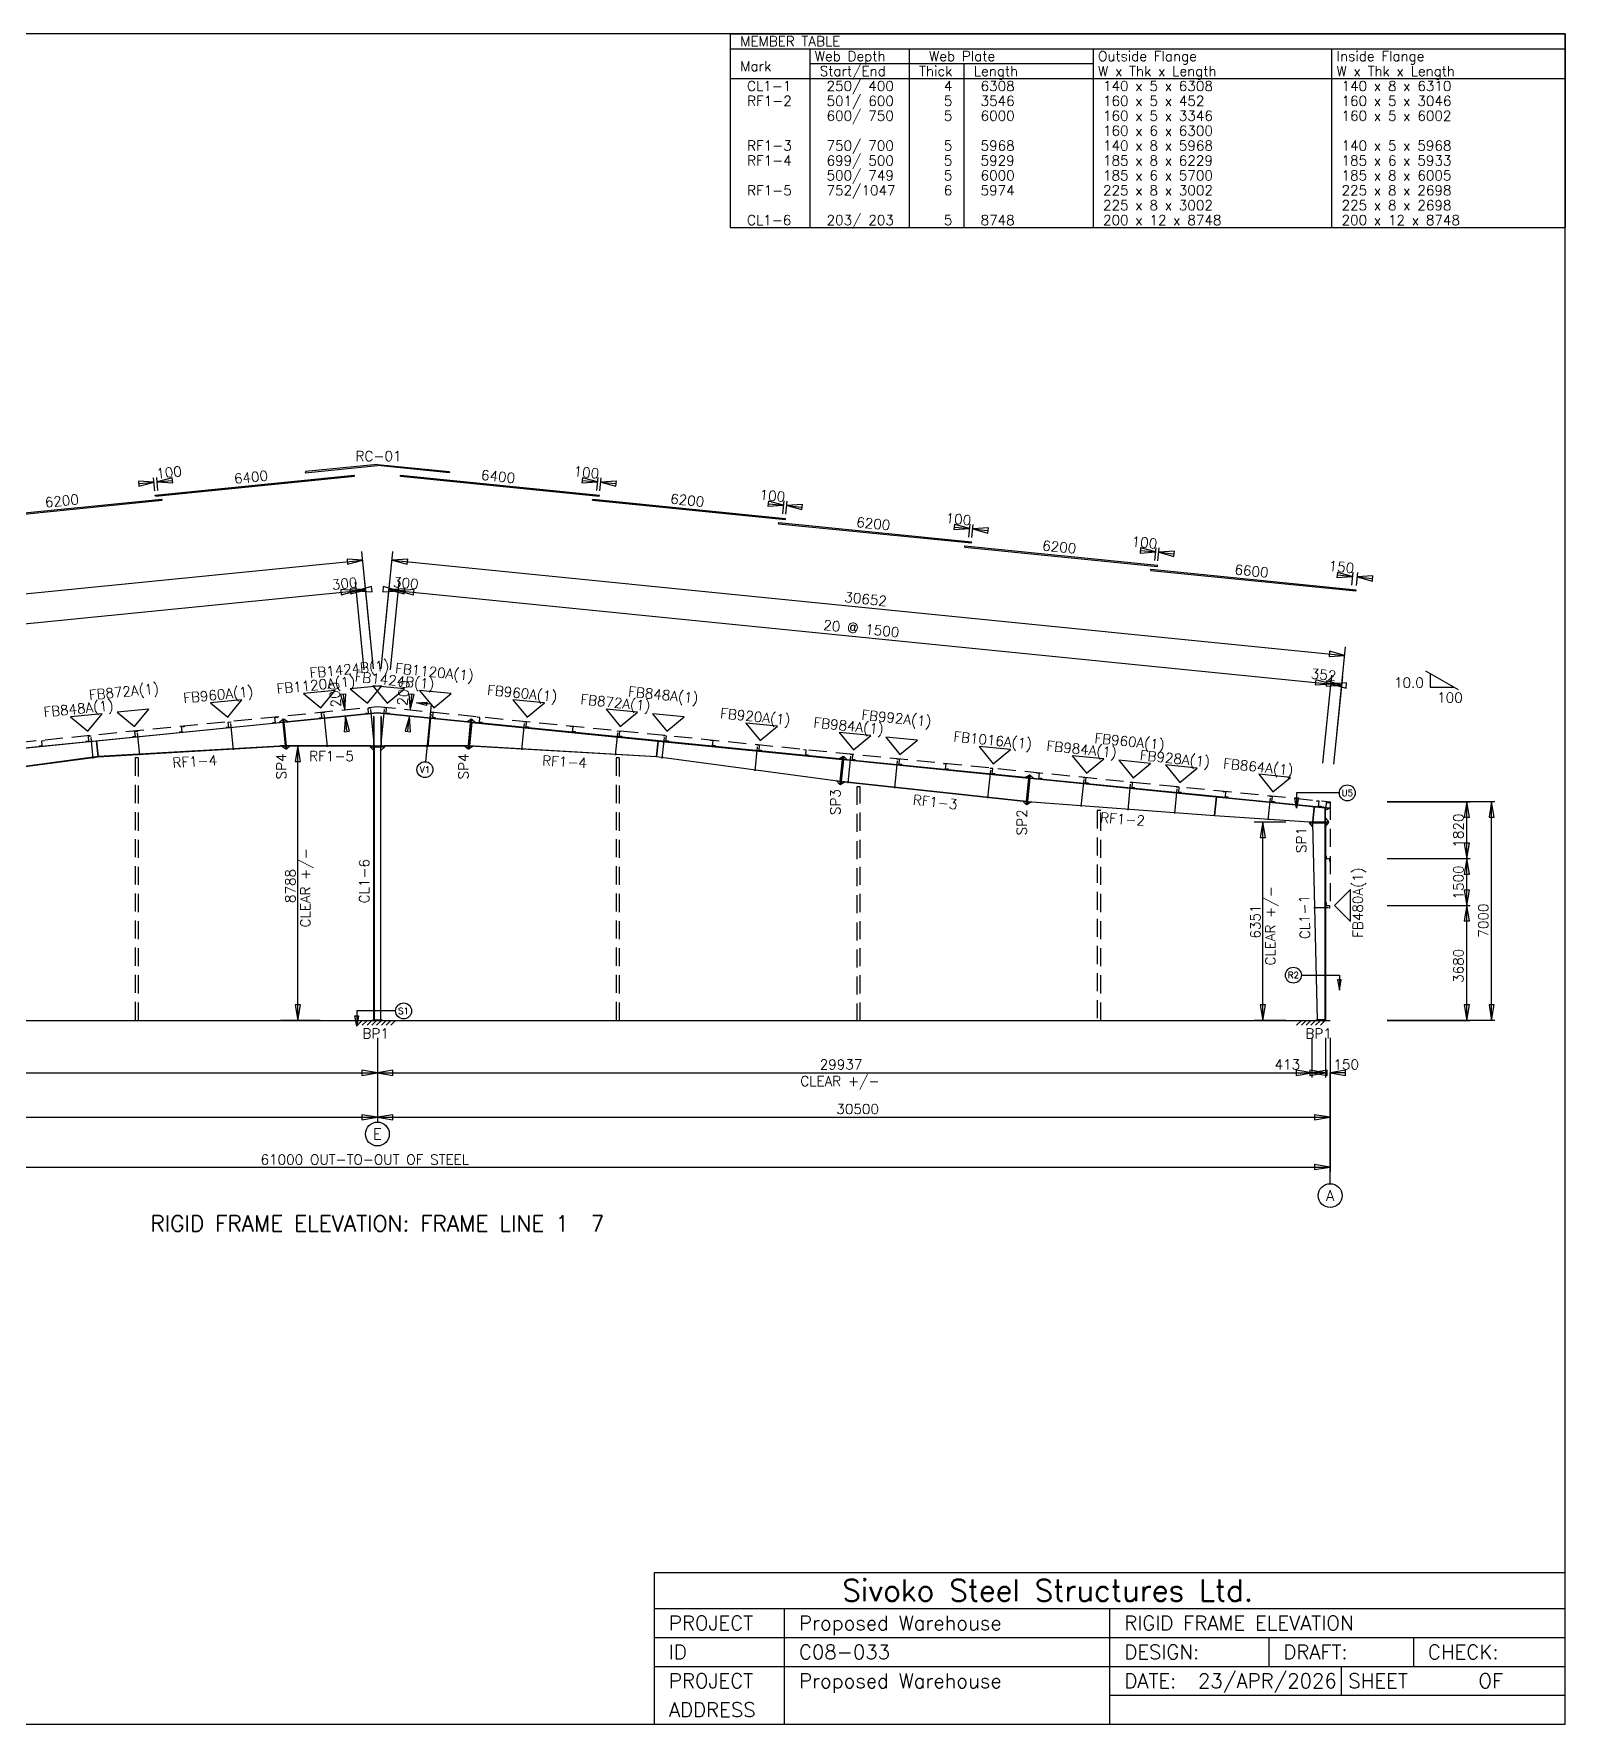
# Model space of a CAD drawing. Extents: x 0 to 76527, y 0 to 54116.
# Drawn here: x 27504 to 76527, y 0 to 54116 of the extents above; entities that cross this region are included whole.
import ezdxf
from ezdxf.enums import TextEntityAlignment as Align

# ---------------------------------------------------------------- set-up
doc = ezdxf.new("R2010")
doc.units = 0
doc.linetypes.add('CONTIN', pattern=[0])
doc.linetypes.add('DASHED', pattern=[867.81, 578.51, -289.3])
doc.layers.get('0').update_dxf_attribs({"linetype": 'CONTIN'})
for name, color, linetype in [('1', 7, 'CONTIN'), ('10', 10, 'CONTIN'), ('11', 7, 'CONTIN'), ('12', 6, 'CONTIN'), ('13', 1, 'CONTIN'), ('14', 7, 'CONTIN'), ('15', 7, 'CONTIN'), ('2', 6, 'CONTIN'), ('22', 7, 'CONTIN'), ('26', 7, 'CONTIN'), ('3', 7, 'CONTIN'), ('5', 5, 'DASHED'), ('7', 7, 'CONTIN')]:
    doc.layers.add(name, color=color, linetype=linetype)
doc.styles.add('SIMPLEX', font='SIMPLEX')

# ---------------------------------------------------------------- blocks, each defined once
blk = doc.blocks.new('ZCOL')
for p, q in [((10.2, 0), (0, 0)), ((0, 0), (0, -25.4)), ((10.2, -2.5), (10.2, 0)), ((-10.2, -25.4), (-10.2, -22.9)), ((0, -25.4), (-10.2, -25.4))]:
    blk.add_line(p, q)
blk = doc.blocks.new('MARKER')
for p, q in [((509.087189, 509.087189), (-509.08719, 509.087189)), ((-509.08719, 509.087189), (0, 0)), ((0, 0), (509.087189, 509.087189))]:
    blk.add_line(p, q)
blk = doc.blocks.new('ARROWF')
for p, q in [((0, 0), (-496, 83)), ((-496, 83), (-496, -83)), ((-496, -83), (0, 0))]:
    blk.add_line(p, q)
blk = doc.blocks.new('CUTFRM')
for p, q in [((0, 0), (0, -25.4)), ((0, -25.4), (-483.63281, -25.4))]:
    blk.add_line(p, q)
blk = doc.blocks.new('ARROWPF')
for p, q in [((0, 0), (-331, 55)), ((-331, 55), (-331, -55)), ((-331, -55), (0, 0))]:
    blk.add_line(p, q)
blk = doc.blocks.new('FRAME1')
at = {"layer": '1'}
for p, q in [((23390.9199, 16821.3848), (29759.1621, 17458.209)), ((23394.7109, 16783.4746), (29762.9512, 17420.2969)), ((28193.6641, 17532.1582), (30500.0039, 17762.793)), ((28197.4551, 17570.0703), (28193.6641, 17532.1582)), ((30500.0039, 17800.3242), (28197.4551, 17570.0703)), ((29762.9512, 17420.2969), (29759.1621, 17458.209)), ((30500.0039, 17800.3242), (32802.5508, 17570.0703)), ((32806.3438, 17532.1582), (30500.0039, 17762.793)), ((31237.0332, 17420.3008), (31240.8223, 17458.2109)), ((31237.0332, 17420.3008), (37605.2695, 16783.4766)), ((31240.8223, 17458.2109), (37609.0586, 16821.3867)), ((32802.5508, 17570.0703), (32806.3438, 17532.1582)), ((23394.7109, 16783.4746), (23390.9199, 16821.3848)), ((37605.2695, 16783.4766), (37609.0586, 16821.3867)), ((17435.8594, 16072.7188), (23605.0898, 16689.6406)), ((17439.6523, 16034.8066), (23608.8828, 16651.7305)), ((23608.8828, 16651.7305), (23605.0898, 16689.6406)), ((37391.0977, 16651.7344), (37394.8867, 16689.6445)), ((37391.0977, 16651.7344), (43560.3281, 16034.8115)), ((37394.8867, 16689.6445), (43564.1172, 16072.7197)), ((43346.1602, 15903.0674), (43349.9492, 15940.9795)), ((43346.1602, 15903.0674), (49515.3906, 15286.1436)), ((43349.9492, 15940.9795), (49519.1797, 15324.0547)), ((43560.3281, 16034.8115), (43564.1172, 16072.7197)), ((49301.2148, 15154.4014), (49305.0039, 15192.3115)), ((49301.2148, 15154.4014), (55470.4375, 14537.4785)), ((49305.0039, 15192.3115), (55474.2383, 14575.3906)), ((49515.3906, 15286.1436), (49519.1797, 15324.0547)), ((55256.2695, 14405.7344), (55260.0625, 14443.6445)), ((55256.2695, 14405.7344), (61825.625, 13748.7998)), ((55260.0625, 14443.6445), (61829.4219, 13786.71)), ((55470.4375, 14537.4785), (55474.2383, 14575.3906)), ((61825.625, 13748.7998), (61829.4219, 13786.71)), ((30499.207, 9850.93262), (27512.084, 9552.2207)), ((27512.8809, 9544.26074), (30500.0039, 9842.97266)), ((27512.8809, 9544.26074), (30500.0039, 9842.97266)), ((28785.0977, 9806.72363), (28889.3242, 8764.4502)), ((30277.6582, 9955.97949), (30396.8105, 8764.4502)), ((30500.0039, 9842.97266), (30499.207, 9850.93262)), ((30500.0039, 9842.97266), (30500.8008, 9850.93262)), ((30500.0039, 9842.97266), (33487.1016, 9544.2627)), ((30500.0039, 9842.97266), (33487.1016, 9544.2627)), ((33487.8984, 9552.22266), (30500.8008, 9850.93262)), ((30722.3301, 9955.98145), (30603.1738, 8764.4502)), ((32214.8867, 9806.72559), (32110.6563, 8764.45215)), ((27481.0332, 9541.0752), (21510.8145, 8944.05469)), ((21808.7266, 8979.87598), (27480.4375, 9547.04688)), ((27481.0332, 9541.0752), (21809.3242, 8973.90527)), ((22814.8711, 9209.70117), (22886.6816, 8491.59277)), ((25799.9824, 9508.21191), (25884.1992, 8666.05469)), ((27361.0371, 9535.10645), (27471.084, 9640.58008)), ((27480.4375, 9547.04688), (27361.0371, 9535.10645)), ((27463.4277, 9589.56445), (27520.5371, 9595.27637)), ((27463.4277, 9589.56445), (27520.5371, 9595.27637)), ((27487.0078, 9642.17285), (27471.084, 9640.58008)), ((27565.6133, 8695.29492), (27471.084, 9640.58008)), ((27471.084, 9640.58008), (27471.084, 9640.58008)), ((27480.4375, 9547.04688), (27471.084, 9640.58008)), ((27473.377, 9490.06152), (27530.4902, 9495.77344)), ((27473.377, 9490.06152), (27530.4902, 9495.77344)), ((27481.0332, 9541.0752), (27480.4375, 9547.04688)), ((27481.0332, 9541.0752), (27555.5977, 8795.46094)), ((27487.0078, 9642.17285), (27502.9277, 9643.76465)), ((27487.0078, 9642.17285), (27581.5352, 8696.88672)), ((27487.0078, 9642.17285), (27581.5352, 8696.88672)), ((27597.4551, 8698.47852), (27502.9277, 9643.76465)), ((27631.4844, 9564.16113), (27502.9277, 9643.76465)), ((27502.9277, 9643.76465), (27502.9277, 9643.76465)), ((27512.084, 9552.2207), (27502.9277, 9643.76465)), ((27512.084, 9552.2207), (27631.4844, 9564.16113)), ((27512.8809, 9544.26074), (27512.084, 9552.2207)), ((27587.6641, 8796.38965), (27512.8809, 9544.26074)), ((30381.4023, 9726.39063), (30381.4023, 8796.38965)), ((30391.4043, 9726.39063), (30381.4023, 9726.39063)), ((30381.4023, 9726.39063), (30381.4023, 8796.38965)), ((30391.4043, 9726.39063), (30381.4023, 9726.39063)), ((30391.4043, 9726.39063), (30391.4043, 8796.38965)), ((30391.4043, 9726.39063), (30391.4043, 8796.38965)), ((30608.5977, 9726.39063), (30608.5977, 8796.38965)), ((30618.6016, 9726.39063), (30608.5977, 9726.39063)), ((30608.5977, 9726.39063), (30608.5977, 8796.38965)), ((30618.6016, 9726.39063), (30608.5977, 9726.39063)), ((30618.6016, 9726.39063), (30618.6016, 8796.38965)), ((30618.6016, 9726.39063), (30618.6016, 8796.38965)), ((33368.4961, 9564.16211), (33497.0508, 9643.7666)), ((33487.8984, 9552.22266), (33368.4961, 9564.16211)), ((33402.5234, 8698.47852), (33497.0508, 9643.7666)), ((33487.1016, 9544.2627), (33412.3164, 8796.38965)), ((33512.9727, 9642.1748), (33418.4453, 8696.8877)), ((33512.9727, 9642.1748), (33418.4453, 8696.8877)), ((33434.3672, 8695.2959), (33528.8906, 9640.58301)), ((33518.9453, 9541.0791), (33444.3828, 8795.46289)), ((33469.4922, 9495.77539), (33526.6055, 9490.06445)), ((33469.4922, 9495.77539), (33526.6055, 9490.06445)), ((33479.4414, 9595.27832), (33536.5547, 9589.56738)), ((33479.4414, 9595.27832), (33536.5547, 9589.56738)), ((33487.1016, 9544.2627), (33487.8984, 9552.22266)), ((33487.8984, 9552.22266), (33497.0508, 9643.7666)), ((33512.9727, 9642.1748), (33497.0508, 9643.7666)), ((33497.0508, 9643.7666), (33497.0508, 9643.7666)), ((33512.9727, 9642.1748), (33528.8906, 9640.58301)), ((33518.9453, 9541.0791), (33519.543, 9547.04883)), ((33518.9453, 9541.0791), (39489.168, 8944.05664)), ((33518.9453, 9541.0791), (39190.6563, 8973.9082)), ((33519.543, 9547.04883), (33528.8906, 9640.58301)), ((39191.2539, 8979.87793), (33519.543, 9547.04883)), ((33519.543, 9547.04883), (33638.9453, 9535.1084)), ((33638.9453, 9535.1084), (33528.8906, 9640.58301)), ((33528.8906, 9640.58301), (33528.8906, 9640.58301)), ((35199.9961, 9508.21387), (35115.7773, 8666.05664)), ((38185.1055, 9209.70313), (38113.293, 8491.59473)), ((15610.043, 8362.0166), (21808.5293, 8981.86523)), ((21809.3242, 8973.90527), (15610.8389, 8354.05664)), ((21510.8145, 8944.05469), (15610.8389, 8354.05664)), ((21322.3145, 9060.44531), (21389.2422, 8391.19434)), ((21560.5664, 8446.53613), (21510.8145, 8944.05469)), ((21510.8145, 8944.05469), (21560.5664, 8446.53613)), ((27555.5977, 8795.46094), (21560.5664, 8446.53613)), ((27555.5977, 8795.46094), (21560.8672, 8446.55371)), ((21561.332, 8438.56738), (27556.0645, 8787.47461)), ((21809.3242, 8973.90527), (21808.5293, 8981.86523)), ((21809.3242, 8973.90527), (21808.7266, 8979.87598)), ((27556.3945, 8787.49414), (27436.4922, 8780.51465)), ((27436.4922, 8780.51465), (27565.6133, 8695.28027)), ((27505.7148, 9166.6748), (27562.8281, 9172.38574)), ((27505.7148, 9166.6748), (27562.8281, 9172.38574)), ((27538.0508, 8843.28711), (27595.1641, 8848.99805)), ((27538.0508, 8843.28711), (27595.1641, 8848.99805)), ((27548.0039, 8743.7832), (27605.1172, 8749.49414)), ((27548.0039, 8743.7832), (27605.1172, 8749.49414)), ((27555.5977, 8795.46094), (27556.0645, 8787.47461)), ((27556.3945, 8787.49414), (27565.6133, 8695.28027)), ((27581.5352, 8696.88672), (27565.6133, 8695.29492)), ((27565.6133, 8695.28027), (27565.6133, 8695.28027)), ((27581.5352, 8696.88672), (27597.4551, 8698.47852)), ((27587.6641, 8796.38965), (33412.3164, 8796.38965)), ((27588.4648, 8796.38965), (30286.4023, 8796.38965)), ((27588.4648, 8796.38965), (27588.4648, 8788.39063)), ((30286.4023, 8788.39063), (27588.4648, 8788.39063)), ((27588.4648, 8788.39063), (27709.0625, 8788.39063)), ((27588.4648, 8788.39063), (27597.4551, 8698.47852)), ((27709.0625, 8788.39063), (27597.4551, 8698.47852)), ((27597.4551, 8698.47852), (27597.4551, 8698.47852)), ((30386.4023, 8644.39063), (30266.4023, 8764.39063)), ((30266.4023, 8764.39063), (30266.4023, 8764.39063)), ((30386.4023, 8644.39063), (30266.4023, 8764.39063)), ((30266.4023, 8764.39063), (30266.4023, 8764.39063)), ((30286.4023, 8796.38965), (30286.4023, 8788.39063)), ((30286.4023, 8796.38965), (30713.5996, 8796.38965)), ((30286.4023, 8796.38965), (30286.4023, 8780.39063)), ((30286.4023, 8780.39063), (30286.4023, 8764.39063)), ((30286.4023, 8780.39063), (30713.5996, 8780.39063)), ((30286.4023, 8764.39063), (30713.5996, 8764.39063)), ((30391.4043, 8796.38965), (30381.4023, 8796.38965)), ((30391.4043, 8796.38965), (30381.4023, 8796.38965)), ((30386.4023, 16), (30386.4023, 8764.39063)), ((30386.4023, 8764.39063), (30398.4023, 8764.39063)), ((30398.4023, 8764.39063), (30398.4023, 16)), ((30601.5996, 8764.39063), (30601.5996, 16)), ((30613.5996, 8764.39063), (30601.5996, 8764.39063)), ((30618.6016, 8796.38965), (30608.5977, 8796.38965)), ((30618.6016, 8796.38965), (30608.5977, 8796.38965)), ((30613.5996, 16), (30613.5996, 8764.39063)), ((30613.5996, 8644.39063), (30733.5996, 8764.39063)), ((30613.5996, 8644.39063), (30733.5996, 8764.39063)), ((30713.5996, 8796.38965), (33411.5117, 8796.38965)), ((30713.5996, 8796.38965), (30713.5996, 8788.39063)), ((30713.5996, 8796.38965), (30713.5996, 8780.39063)), ((33411.5117, 8788.39063), (30713.5996, 8788.39063)), ((30713.5996, 8764.39063), (30713.5996, 8780.39063)), ((30733.5996, 8764.39063), (30733.5996, 8764.39063)), ((30733.5996, 8764.39063), (30733.5996, 8764.39063)), ((33411.5117, 8788.39063), (33290.918, 8788.39063)), ((33290.918, 8788.39063), (33402.5234, 8698.47852)), ((33394.8672, 8749.49707), (33451.9805, 8743.78516)), ((33394.8672, 8749.49707), (33451.9805, 8743.78516)), ((33411.5117, 8788.39063), (33402.5234, 8698.47852)), ((33418.4453, 8696.8877), (33402.5234, 8698.47852)), ((33402.5234, 8698.47852), (33402.5234, 8698.47852)), ((33404.8164, 8849.00098), (33461.9297, 8843.28906)), ((33404.8164, 8849.00098), (33461.9297, 8843.28906)), ((33411.5117, 8796.38965), (33411.5117, 8788.39063)), ((33418.4453, 8696.8877), (33434.3672, 8695.2959)), ((33443.5898, 8787.49609), (33434.3672, 8695.28027)), ((33563.4883, 8780.51758), (33434.3672, 8695.28027)), ((33434.3672, 8695.28027), (33434.3672, 8695.28027)), ((33437.1563, 9172.3877), (33494.2695, 9166.67676)), ((33437.1563, 9172.3877), (33494.2695, 9166.67676)), ((33443.5898, 8787.49609), (33563.4883, 8780.51758)), ((33444.3828, 8795.46289), (33443.918, 8787.47656)), ((39438.6445, 8438.56934), (33443.918, 8787.47656)), ((33444.3828, 8795.46289), (39439.4141, 8446.53809)), ((33444.3828, 8795.46289), (39439.1133, 8446.55566)), ((39190.6563, 8973.9082), (39191.4531, 8981.86816)), ((39190.6563, 8973.9082), (39191.2539, 8979.87793)), ((39190.6563, 8973.9082), (45389.1406, 8354.05859)), ((45389.9375, 8362.01855), (39191.4531, 8981.86816)), ((39439.4141, 8446.53809), (39489.168, 8944.05664)), ((39489.168, 8944.05664), (39439.4141, 8446.53809)), ((39489.168, 8944.05664), (45389.1406, 8354.05859)), ((39677.6641, 9060.44727), (39610.7383, 8391.19629)), ((42662.7734, 8761.93652), (42585.8047, 7992.26807)), ((21560.5664, 8446.53613), (15680.4404, 7658.06592)), ((21560.3418, 8446.50586), (15680.4404, 7658.06592)), ((15681.2363, 7652.11963), (21561.1387, 8440.55957)), ((21560.3418, 8446.50586), (21561.1387, 8440.55957)), ((21560.5664, 8446.53613), (21560.5664, 8446.53613)), ((21560.8672, 8446.55371), (21561.332, 8438.56738)), ((39439.1133, 8446.55566), (39438.6445, 8438.56934)), ((39439.6367, 8446.50781), (39438.8398, 8440.56055)), ((45318.75, 7652.12207), (39438.8398, 8440.56055)), ((39439.4141, 8446.53809), (39439.4141, 8446.53809)), ((39439.4141, 8446.53809), (45319.5469, 7658.06934)), ((39439.6367, 8446.50781), (45319.5469, 7658.06934)), ((45270.5352, 8373.95898), (45399.0898, 8453.56152)), ((45389.9375, 8362.01855), (45270.5352, 8373.95898)), ((45309.5391, 7558.02832), (45399.0898, 8453.56152)), ((45319.5469, 7658.06934), (45389.1406, 8354.05859)), ((45415.0117, 8451.9707), (45325.4609, 7556.43701)), ((45415.0117, 8451.9707), (45325.4609, 7556.43701)), ((45341.3789, 7554.84473), (45430.9336, 8450.37891)), ((45420.9844, 8350.875), (45351.3164, 7654.21582)), ((45371.5313, 8305.57031), (45428.6445, 8299.85938)), ((45371.5313, 8305.57031), (45428.6445, 8299.85938)), ((45381.4805, 8405.07422), (45438.5938, 8399.36328)), ((45381.4805, 8405.07422), (45438.5938, 8399.36328)), ((45389.1406, 8354.05859), (45389.9375, 8362.01855)), ((45389.9375, 8362.01855), (45399.0898, 8453.56152)), ((45415.0117, 8451.9707), (45399.0898, 8453.56152)), ((45399.0898, 8453.56152), (45399.0898, 8453.56152)), ((45415.0117, 8451.9707), (45430.9336, 8450.37891)), ((45420.9844, 8350.875), (45421.7813, 8358.83496)), ((45420.9844, 8350.875), (51359.3633, 7757.03662)), ((45420.9844, 8350.875), (51359.3633, 7757.03662)), ((45421.7813, 8358.83496), (45430.9336, 8450.37891)), ((51360.1602, 7764.99707), (45421.7813, 8358.83496)), ((45421.7813, 8358.83496), (45541.1836, 8346.89453)), ((45541.1836, 8346.89453), (45430.9336, 8450.37891)), ((45430.9336, 8450.37891), (45430.9336, 8450.37891)), ((45647.8906, 8463.4248), (45561.4609, 7599.14551)), ((47140.4414, 8314.16895), (47052.7695, 7437.45068)), ((45318.9492, 7652.09619), (45199.9453, 7668.05225)), ((45199.9453, 7668.05225), (45309.5391, 7558.02197)), ((45301.8828, 7609.04492), (45358.9961, 7603.33252)), ((45301.8828, 7609.04492), (45358.9961, 7603.33252)), ((45318.9492, 7652.09619), (45309.5391, 7558.02197)), ((45311.832, 7708.54785), (45368.9453, 7702.83691)), ((45311.832, 7708.54785), (45368.9453, 7702.83691)), ((45319.5469, 7658.06934), (45318.75, 7652.12207)), ((45319.5469, 7658.06934), (45319.5469, 7658.06934)), ((45350.8203, 7649.24072), (45341.3789, 7554.84473)), ((45470.125, 7636.30518), (45341.3789, 7554.84473)), ((45341.6797, 8007.06006), (45398.793, 8001.34863)), ((45341.6797, 8007.06006), (45398.793, 8001.34863)), ((45351.3633, 7654.21191), (45350.8203, 7649.24072)), ((51284.207, 7005.91943), (45350.8203, 7649.24072)), ((45350.8203, 7649.24072), (45470.125, 7636.30518)), ((45351.3164, 7654.21582), (51284.7461, 7010.89111)), ((45351.3633, 7654.21191), (51284.7461, 7010.89111)), ((50125.5586, 8015.65771), (50035.3945, 7114.06396)), ((51240.7578, 7776.93701), (51369.3086, 7856.54102)), ((51360.1602, 7764.99707), (51240.7578, 7776.93701)), ((51274.7813, 6911.25488), (51369.3086, 7856.54102)), ((51284.7461, 7010.89111), (51359.3633, 7757.03662)), ((51385.2344, 7854.94824), (51290.707, 6909.6626)), ((51385.2344, 7854.94824), (51290.707, 6909.6626)), ((51306.6289, 6908.06982), (51401.1563, 7853.35596)), ((51391.207, 7753.85205), (51316.6172, 7007.97119)), ((51341.7539, 7708.54932), (51398.8633, 7702.83691)), ((51341.7539, 7708.54932), (51398.8633, 7702.83691)), ((51351.7031, 7808.05176), (51408.8164, 7802.34131)), ((51351.7031, 7808.05176), (51408.8164, 7802.34131)), ((51359.3633, 7757.03662), (51360.1602, 7764.99707)), ((51360.1602, 7764.99707), (51369.3086, 7856.54102)), ((51385.2344, 7854.94824), (51369.3086, 7856.54102)), ((51369.3086, 7856.54102), (51369.3086, 7856.54102)), ((51385.2344, 7854.94824), (51401.1563, 7853.35596)), ((51391.207, 7753.85205), (51391.8047, 7759.82227)), ((51391.207, 7753.85205), (57361.4258, 7156.83154)), ((51391.207, 7753.85205), (57659.9414, 7126.979)), ((51391.7969, 7759.82227), (51401.1563, 7853.35596)), ((51391.7969, 7759.82227), (51511.207, 7747.88184)), ((57660.5391, 7132.94922), (51391.8047, 7759.82227)), ((51511.207, 7747.88184), (51401.1563, 7853.35596)), ((51401.1563, 7853.35596), (51401.1563, 7853.35596)), ((53110.668, 7717.146), (53023.75, 6847.96143)), ((45325.4609, 7556.43701), (45309.5391, 7558.02832)), ((45309.5391, 7558.02197), (45309.5391, 7558.02197)), ((45325.4609, 7556.43701), (45341.3789, 7554.84473)), ((45341.3789, 7554.84473), (45341.3789, 7554.84473)), ((51277.0781, 7061.77344), (51334.1914, 7056.0625)), ((51277.0781, 7061.77344), (51334.1914, 7056.0625)), ((51309.418, 7385.16211), (51366.5273, 7379.4502)), ((51309.418, 7385.16211), (51366.5273, 7379.4502)), ((54603.2266, 7567.8916), (54520.0273, 6735.92041)), ((56095.7773, 7418.63574), (56016.3008, 6623.87988)), ((57301.7227, 6559.80811), (57361.4258, 7156.83154)), ((57361.4258, 7156.83154), (57301.7227, 6559.80811)), ((57361.4258, 7156.83154), (60845.0039, 6808.47314)), ((57659.9414, 7126.979), (57660.5391, 7132.94922)), ((57659.9414, 7126.979), (57660.4336, 7131.9541)), ((57659.9414, 7126.979), (60989.5039, 6794.02197)), ((60990.0039, 6798.99707), (57660.4336, 7131.9541)), ((59080.8828, 7120.125), (59010.7656, 6418.94922)), ((51284.25, 7005.91553), (51164.9492, 7018.85107)), ((51164.9492, 7018.85107), (51274.7813, 6911.25391)), ((51267.1289, 6962.27051), (51324.2383, 6956.55957)), ((51267.1289, 6962.27051), (51324.2383, 6956.55957)), ((51284.25, 7005.91553), (51274.7813, 6911.25391)), ((51290.707, 6909.6626), (51274.7813, 6911.25488)), ((51274.7813, 6911.25391), (51274.7813, 6911.25391)), ((51284.7461, 7010.89111), (51284.207, 7005.91943)), ((51284.7461, 7010.89111), (51284.7461, 7010.89111)), ((51290.707, 6909.6626), (51306.6289, 6908.06982)), ((51316.1211, 7002.99512), (51306.6211, 6908.06641)), ((51435.8203, 6994.03223), (51306.6211, 6908.06641)), ((51306.6211, 6908.06641), (51306.6211, 6908.06641)), ((51316.1211, 7002.99512), (51435.8203, 6994.03223)), ((51316.6172, 7007.97119), (51316.2422, 7002.98584)), ((57301.3516, 6554.82129), (51316.2422, 7002.98584)), ((51316.6172, 7007.97119), (57301.7227, 6559.80811)), ((51316.6172, 7007.97119), (57301.7227, 6559.80811)), ((57301.7227, 6559.80811), (57301.3516, 6554.82129)), ((57301.7227, 6559.80811), (57301.3906, 6554.81836)), ((60340.293, 6350.92822), (57301.3906, 6554.81836)), ((57301.7227, 6559.80811), (57301.7227, 6559.80811)), ((57301.7227, 6559.80811), (60340.6289, 6355.91699)), ((57301.7227, 6559.80811), (60340.6289, 6355.91699)), ((60482.4141, 6814.03223), (60436.6445, 6356.31445)), ((60482.4141, 6814.03223), (60436.6445, 6356.31445)), ((60490.3789, 6813.2373), (60444.6094, 6355.51953)), ((60490.3789, 6813.2373), (60444.6094, 6355.51953)), ((60490.3789, 6813.2373), (60482.4141, 6814.03223)), ((60490.3789, 6813.2373), (60482.4141, 6814.03223)), ((60845.0039, 6355.91699), (60845.0039, 6808.47314)), ((60845.0039, 6807.97266), (60845.0039, 6355.91699)), ((60845.0039, 6807.97266), (60850.0039, 6807.97266)), ((60850.0039, 6355.91699), (60850.0039, 6807.97266)), ((60850.0039, 6807.97266), (61000.0078, 6792.97266)), ((61000.0078, 6792.97266), (60850.0039, 6732.97266)), ((60989.5039, 6794.02197), (60990.0039, 6798.99707)), ((60340.6289, 6355.91699), (60340.293, 6350.92822)), ((60340.6289, 6355.91699), (60845.0039, 6355.91699)), ((60439.8516, 6203.91699), (60344.6211, 6323.91699)), ((60344.6211, 6323.91699), (60344.6211, 6323.91699)), ((60437, 6323.91699), (60344.6211, 6323.91699)), ((60344.6289, 6339.91699), (60344.6289, 6355.91699)), ((60344.6289, 6355.91699), (60945.0039, 6355.91699)), ((60945.0039, 6339.91699), (60344.6289, 6339.91699)), ((60945.0039, 6339.91699), (60344.6289, 6339.91699)), ((60344.6289, 6339.91699), (60344.6289, 6323.91699)), ((60344.6289, 6323.91699), (60945.0039, 6323.91699)), ((60395, 6368.61719), (60395, 6311.2168)), ((60395, 6368.61719), (60395, 6311.2168)), ((60444.6094, 6355.51953), (60436.6445, 6356.31445)), ((60444.6094, 6355.51953), (60436.6445, 6356.31445)), ((60437, 6323.91699), (60439.8516, 6203.91699)), ((60445.0039, 6323.91699), (60437.0039, 6323.72607)), ((60437.0039, 6323.72607), (60587, 16)), ((60595, 16), (60445.0039, 6323.91699)), ((60445.0039, 6323.91699), (60445.0039, 6323.91699)), ((60445.0039, 6323.91699), (60845.0039, 6323.91699)), ((60595, 16.190001), (60445.0039, 6323.91699)), ((60495, 6368.61719), (60495, 6311.2168)), ((60495, 6368.61719), (60495, 6311.2168)), ((60795, 6368.61719), (60795, 6311.2168)), ((60795, 6368.61719), (60795, 6311.2168)), ((60845.0039, 6355.91699), (60850.0039, 6355.91699)), ((60845.0039, 16), (60845.0039, 6323.91699)), ((60845.0039, 16), (60845.0039, 6323.91699)), ((60845.0039, 6323.91699), (60850.0039, 6323.91699)), ((60850.0039, 6355.91699), (60850.0039, 6475.91699)), ((60850.0039, 6475.91699), (60945.0039, 6355.91699)), ((60850.0039, 6355.91699), (60945.0039, 6355.91699)), ((60850.0039, 6323.91699), (60850.0039, 16)), ((60850.0039, 6323.91699), (60850.0039, 6203.91699)), ((60850.0039, 6203.91699), (60945.0039, 6323.91699)), ((60850.0039, 6323.91699), (60945.0039, 6323.91699)), ((60895, 6368.61719), (60895, 6311.2168)), ((60895, 6368.61719), (60895, 6311.2168)), ((60945.0039, 6339.91699), (60945.0039, 6355.91699)), ((60945.0039, 6355.91699), (60945.0039, 6355.91699)), ((60945.0039, 6339.91699), (60945.0039, 6323.91699)), ((60945.0039, 6323.91699), (60945.0039, 6323.91699)), ((60943.5703, 3610.57886), (60476.168, 3610.57886)), ((30350.0039, 16), (30650.0039, 16)), ((30350.0039, 0), (30350.0039, 16)), ((30350.0039, 0), (30650.0039, 0)), ((30398.4023, 16), (30386.4023, 16)), ((30450.0039, 25.4), (30450.0039, -25.4)), ((30550.0039, 25.4), (30550.0039, -25.4)), ((30601.5996, 16), (30613.5996, 16)), ((30650.0039, 0), (30650.0039, 16)), ((60565.0039, 0), (60565.0039, 16)), ((60565.0039, 16), (60865.0039, 16)), ((60865.0039, 0), (60565.0039, 0)), ((60595, 16.190001), (60587, 16)), ((60845.0039, 16), (60595, 16)), ((60665.0039, 28.700001), (60665.0039, -28.700001)), ((60765.0039, 28.700001), (60765.0039, -28.700001)), ((60845.0039, 16), (60850.0039, 16)), ((60865.0039, 0), (60865.0039, 16))]:
    blk.add_line(p, q, dxfattribs=at)
at = {"layer": '12'}
for p, q in [((23377.1055, 16959.5391), (23335.9473, 17371.1191)), ((23476.6094, 16969.4883), (23435.4512, 17381.0684)), ((37523.375, 16969.4902), (37564.5313, 17381.0703)), ((37622.8789, 16959.5391), (37664.0352, 17371.1211)), ((43478.4336, 16220.8242), (43519.5898, 16632.4043)), ((43577.9375, 16210.874), (43619.0938, 16622.4551)), ((49433.4922, 15472.1572), (49474.6523, 15883.7373)), ((49532.9961, 15462.208), (49574.1563, 15873.7891)), ((55388.543, 14723.4932), (55429.7031, 15135.0732)), ((55488.043, 14713.542), (55529.2031, 15125.123)), ((61693.9766, 13939.7891), (61735.1367, 14351.3691)), ((61843.2305, 13924.8643), (61884.3906, 14336.4443)), ((30080.9023, 11225.8193), (29799.9863, 14034.9277)), ((30379.4375, 11255.6729), (30098.5215, 14064.7813)), ((30620.5703, 11255.6729), (30901.4785, 14064.7813)), ((30919.082, 11225.8213), (31199.9902, 14034.9316)), ((60770.1953, 8240.70898), (61051.1055, 11049.8184)), ((61120.5703, 8205.67188), (61401.4766, 11014.7813)), ((28671.9141, 8788.40039), (27399.1973, 8788.40039)), ((62828.4531, 6999.99951), (65479.9414, 6999.99951)), ((66275.3906, 6999.99951), (62828.4531, 6999.99951)), ((59587.0352, 6350.8999), (58568.8594, 6350.8999)), ((62828.4531, 5180), (65479.9414, 5180)), ((62828.4531, 3680.00024), (65479.9414, 3680.00024)), ((28671.9141, 0), (27399.1973, 0)), ((59587.0352, 0), (58568.8594, 0)), ((62828.4531, 0), (65479.9414, 0)), ((66275.3906, 0), (62828.4531, 0)), ((30500.0039, -555.3678), (30500.0039, -1828.0856)), ((30500.0039, -555.3678), (30500.0039, -1828.0856)), ((60412.2813, -555.3678), (60412.2813, -1828.0856)), ((60412.2813, -555.3678), (60412.2813, -1828.0856)), ((60850.0039, -555.3678), (60850.0039, -1828.0856)), ((60850.0039, -555.3678), (60850.0039, -1828.0856)), ((61000.0078, -555.3678), (61000.0078, -1828.0856)), ((61000.0078, -555.3678), (61000.0078, -3253.5295)), ((61000.0078, -873.5473), (61000.0078, -4844.4268)), ((30500.0039, -1828.0856), (30500.0039, -3253.5295)), ((61000.0078, -5226.2422), (61000.0078, -1675.3595))]:
    blk.add_line(p, q, dxfattribs=at)
at = {"layer": '13'}
for centre in [(30500.0039, -3635.3452), (61000.0078, -5608.0576)]:
    blk.add_circle(centre, 381.815399, dxfattribs=at)
at = {"layer": '2'}
for p, q in [((22874.8613, 17185.4766), (23349.7617, 17232.9668)), ((23449.2656, 17242.916), (23924.168, 17290.4063)), ((37075.8125, 17290.4082), (37550.7148, 17242.918)), ((37650.2188, 17232.9688), (38125.1211, 17185.4785)), ((43030.875, 16541.7422), (43505.7734, 16494.252)), ((43605.2773, 16484.3027), (44080.1797, 16436.8125)), ((48985.9336, 15793.0771), (49460.8359, 15745.5859)), ((49560.3398, 15735.6348), (50035.2383, 15688.1475)), ((-468.82773, 11688.2764), (30031.1738, 14738.2764)), ((30284.4551, 12205.4736), (30003.543, 15014.582)), ((30715.5488, 12205.4736), (30996.457, 15014.582)), ((30968.8281, 14738.2764), (61468.8242, 11688.2764)), ((54940.9844, 15044.4092), (55415.8867, 14996.9199)), ((55515.3906, 14986.9717), (55990.2852, 14939.4805)), ((61246.418, 14260.709), (61721.3203, 14213.2178)), ((61870.5742, 14198.291), (62345.4727, 14150.7998)), ((-373.84756, 10738.4756), (30126.1543, 13788.4756)), ((30873.8457, 13788.4756), (61373.8477, 10738.4756)), ((61215.5508, 9155.47266), (61496.4609, 11964.582)), ((29407.7031, 10420.4199), (29455.1895, 9945.51953)), ((31592.2793, 10420.4219), (31544.791, 9945.52148)), ((29522.5801, 9271.61133), (29475.0918, 9746.51172)), ((31477.4023, 9271.61426), (31524.8887, 9746.51465)), ((27954.5625, 0), (27954.5625, 8788.40039)), ((65373.8945, 0), (65373.8945, 6999.99951)), ((66169.3438, 0), (66169.3438, 6999.99951)), ((58846.5391, 0), (58846.5391, 6350.8999)), ((0, 0), (61000.0078, 0)), ((29863.6406, 0), (31136.3594, 0)), ((29863.6406, -152.72615), (30016.3672, 0)), ((30016.3672, -152.72615), (30169.0938, 0)), ((30169.0938, -152.72615), (30321.8203, 0)), ((30321.8203, -152.72615), (30474.5449, 0)), ((30474.5449, -152.72615), (30627.2695, 0)), ((30627.2695, -152.72615), (30779.9961, 0)), ((30779.9961, -152.72615), (30932.7227, 0)), ((30932.7227, -152.72615), (31085.4473, 0)), ((59925.543, 0), (60850.0039, 0)), ((59925.543, -152.72615), (60078.2734, 0)), ((60078.2734, -152.72615), (60231, 0)), ((60231, -152.72615), (60383.7305, 0)), ((60383.7305, -152.72615), (60536.4609, 0)), ((60536.4609, -152.72615), (60689.1914, 0)), ((60689.1914, -152.72615), (60841.9219, 0)), ((587.71991, -1675.3595), (30500.0039, -1675.3595)), ((30500.0039, -1675.3595), (60412.2813, -1675.3595)), ((60850.0039, -1675.3595), (60372.7344, -1675.3595)), ((60850.0039, -1675.3595), (60412.2813, -1675.3595)), ((61477.2656, -1675.3595), (61000.0078, -1675.3595)), ((0, -3100.8037), (30500.0039, -3100.8037)), ((30500.0039, -3100.8037), (61000.0078, -3100.8037)), ((0, -4691.7012), (61000.0078, -4691.7012))]:
    blk.add_line(p, q, dxfattribs=at)
at = {"layer": '3'}
for p, q in [((65104.5195, 10579.8896), (64068.4414, 11178.0684)), ((64200.7031, 11101.7051), (64200.7031, 10656.2529)), ((64972.25, 10656.2529), (64200.7031, 10656.2529))]:
    blk.add_line(p, q, dxfattribs=at)
at = {"layer": '5'}
for p, q in [((0, 6999.99951), (30500.0039, 10050)), ((30500.0039, 10050), (61000.0078, 6999.99951)), ((22855, 8407.01758), (22745, 8407.01758)), ((22745, 8407.01758), (22745, 0)), ((22855, 8407.01758), (22745, 8407.01758)), ((22745, 8407.01758), (22745, 0)), ((22855, 0), (22855, 8407.01758)), ((22855, 0), (22855, 8407.01758)), ((38255, 8407.01855), (38145, 8407.01855)), ((38145, 8407.01855), (38145, 0)), ((38255, 8407.01855), (38145, 8407.01855)), ((38145, 8407.01855), (38145, 0)), ((38255, 0), (38255, 8407.01855)), ((38255, 0), (38255, 8407.01855)), ((45955.0039, 7479.82959), (45845, 7479.82959)), ((45845, 7479.82959), (45845, 0)), ((45955.0039, 7479.82959), (45845, 7479.82959)), ((45845, 7479.82959), (45845, 0)), ((45955.0039, 0), (45955.0039, 7479.82959)), ((45955.0039, 0), (45955.0039, 7479.82959)), ((53655, 6724.28027), (53545.0039, 6724.28027)), ((53545.0039, 6724.28027), (53545.0039, 0)), ((53655, 6724.28027), (53545.0039, 6724.28027)), ((53545.0039, 6724.28027), (53545.0039, 0)), ((53655, 0), (53655, 6724.28027)), ((53655, 0), (53655, 6724.28027)), ((61000.0078, 6999.99951), (61000.0078, 3600)), ((22745, 0), (22855, 0)), ((22745, 0), (22855, 0)), ((38145, 0), (38255, 0)), ((38145, 0), (38255, 0)), ((45845, 0), (45955.0039, 0)), ((45845, 0), (45955.0039, 0)), ((53545.0039, 0), (53655, 0)), ((53545.0039, 0), (53655, 0))]:
    blk.add_line(p, q, dxfattribs=at)
at = {"layer": '7'}
for centre in [(32023.043, 8029.94238), (61550.0859, 7284.23535), (59823.7266, 1450.91797), (31339.7754, 304.819397)]:
    blk.add_circle(centre, 254.543594, dxfattribs=at)
at = {"layer": '10'}
for p, xscale, yscale, zscale, rotation in [((28726.916, 9690.83887), -8, -6.3740158, -6.3740158, 5.71059368), ((30219.4727, 9840.0957), -8, -6.3740158, -6.3740158, 5.71059368), ((30780.5098, 9840.09766), 8, -6.3740158, -6.3740158, -5.7105942), ((32273.0625, 9690.8418), 8, -6.3740158, -6.3740158, -5.7105942), ((22756.6953, 9093.81641), -8, -6.3740158, -6.3740158, 5.71059368), ((24249.25, 9243.07324), -8, -6.3740158, -6.3740158, 5.71059368), ((25741.8047, 9392.32813), -8, -6.3740158, -6.3740158, 5.71059368), ((27234.3613, 9541.58398), -8, -6.3740158, -6.3740158, 5.71059368), ((33765.6172, 9541.58691), 8, -6.3740158, -6.3740158, -5.7105942), ((35258.1758, 9392.33008), 8, -6.3740158, -6.3740158, -5.7105942), ((36750.7305, 9243.0752), 8, -6.3740158, -6.3740158, -5.7105942), ((38243.2852, 9093.81934), 8, -6.3740158, -6.3740158, -5.7105942), ((19771.582, 8795.30566), -8, -6.3740158, -6.3740158, 5.71059368), ((21264.1387, 8944.56152), -8, -6.3740158, -6.3740158, 5.71059368), ((39735.8398, 8944.56445), 8, -6.3740158, -6.3740158, -5.7105942), ((41228.3984, 8795.30762), 8, -6.3740158, -6.3740158, -5.7105942), ((42720.9531, 8646.05273), 8, -6.3740158, -6.3740158, -5.7105942), ((44213.5078, 8496.79688), 8, -6.3740158, -6.3740158, -5.7105942), ((45706.0703, 8347.54199), 8, -6.3740158, -6.3740158, -5.7105942), ((47198.6211, 8198.28516), 8, -6.3740158, -6.3740158, -5.7105942), ((48691.1758, 8049.03027), 8, -6.3740158, -6.3740158, -5.7105942), ((50183.7344, 7899.7749), 8, -6.3740158, -6.3740158, -5.7105942), ((51676.2891, 7750.51904), 8, -6.3740158, -6.3740158, -5.7105942), ((53168.8398, 7601.26318), 8, -6.3740158, -6.3740158, -5.7105942), ((54661.3945, 7452.00781), 8, -6.3740158, -6.3740158, -5.7105942), ((56153.9531, 7302.75195), 8, -6.3740158, -6.3740158, -5.7105942), ((57646.5156, 7153.49609), 8, -6.3740158, -6.3740158, -5.7105942), ((59139.0664, 7004.24121), 8, -6.3740158, -6.3740158, -5.7105942), ((60631.6211, 6854.98584), 8, -6.3740158, -6.3740158, -5.7105942), ((60872.1875, 6820.67432), -8, -6.3740029, -6.3740029, -5.7105942), ((60869.0508, 5180), -8, -4.4055119, -4.4055119, -89.999985), ((60869.0508, 3680.00024), -8, -4.4055119, -4.4055119, -89.999985)]:
    blk.add_blockref('ZCOL', p, dxfattribs=dict(at, xscale=xscale, yscale=yscale, zscale=zscale, rotation=rotation))
at = {"layer": '2'}
for p, rotation in [((23449.2656, 17242.916), 185.710602), ((37550.7148, 17242.918), 354.289398), ((23349.7617, 17232.9668), 365.710602), ((37650.2188, 17232.9688), 174.289398), ((43505.7734, 16494.252), 354.289398), ((43605.2773, 16484.3027), 174.289398), ((49460.8359, 15745.5859), 354.289398), ((49560.3398, 15735.6348), 174.289398), ((30031.1738, 14738.2764), 5.71059368), ((30968.8281, 14738.2764), 174.289398), ((55415.8867, 14996.9199), 354.289398), ((55515.3906, 14986.9717), 174.289398), ((61721.3203, 14213.2178), 354.289398), ((61870.5742, 14198.291), 174.289398), ((29827.623, 13758.624), 5.71059368), ((30126.1543, 13788.4756), 5.71059368), ((29827.623, 13758.624), 185.710602), ((31172.3613, 13758.626), -5.7105942), ((30873.8457, 13788.4756), 174.289398), ((31172.3613, 13758.626), 174.289398), ((61468.8242, 11688.2764), -5.7105942), ((61023.4766, 10773.5127), -5.7105942), ((61373.8477, 10738.4756), -5.7105942), ((61023.4766, 10773.5127), 174.289398), ((29455.1895, 9945.51953), 275.710602), ((31544.791, 9945.52148), 264.289398), ((29475.0918, 9746.51172), 95.7105942), ((31524.8887, 9746.51465), 84.2894058), ((27954.5625, 8788.40039), 90), ((65373.8945, 6999.99951), 90), ((66169.3438, 6999.99951), 90), ((58846.5391, 6350.8999), 90), ((65373.8945, 5180), 270), ((65373.8945, 5180), 90), ((65373.8945, 3680.00024), 270), ((65373.8945, 3680.00024), 90), ((27954.5625, 0), -90), ((58846.5391, 0), -90), ((65373.8945, 0), 270), ((65373.8945, 0), 270), ((66169.3438, 0), 270), ((30500.0039, -1675.3595), 180), ((60412.2813, -1675.3595), 180), ((61000.0078, -1675.3595), 180), ((30500.0039, -3100.8037), 180)]:
    blk.add_blockref('ARROWF', p, dxfattribs=dict(at, rotation=rotation))
for p in [(30500.0039, -1675.3595), (60412.2813, -1675.3595), (60850.0039, -1675.3595), (60850.0039, -1675.3595), (30500.0039, -3100.8037), (61000.0078, -3100.8037), (61000.0078, -4691.7012)]:
    blk.add_blockref('ARROWF', p, dxfattribs=at)
at = {"layer": '3'}
for p, rotation in [((28695.0938, 10009.0439), 5.71059368), ((30187.6504, 10158.2998), 5.71059368), ((30812.3301, 10158.3027), -5.7105942), ((32304.8828, 10009.0459), -5.7105942), ((21232.3184, 9262.7666), 5.71059368), ((22724.875, 9412.02148), 5.71059368), ((25709.9844, 9710.5332), 5.71059368), ((35289.9961, 9710.53516), -5.7105942), ((38275.1094, 9412.02344), -5.7105942), ((39767.6602, 9262.76855), -5.7105942), ((42752.7773, 8964.25781), -5.7105942), ((45737.8906, 8665.74609), -5.7105942), ((47230.4453, 8516.49023), -5.7105942), ((50215.5547, 8217.97852), -5.7105942), ((53200.6641, 7919.46826), -5.7105942), ((54693.2148, 7770.2124), -5.7105942), ((56185.7773, 7620.95703), -5.7105942), ((59170.8867, 7322.44629), -5.7105942), ((61138.8477, 3680.00024), -89.999985)]:
    blk.add_blockref('MARKER', p, dxfattribs=dict(at, rotation=rotation))
at = {"layer": '7', "xscale": -1}
for p, yscale, zscale, rotation in [((32048.3848, 8283.22168), 72.813942, 72.813942, 174.289413), ((61295.5391, 7284.25586), 53.8293686, 53.8293686, 270), ((31085.2344, 304.812714), 49.0813255, 49.0813255, -90)]:
    blk.add_blockref('CUTFRM', p, dxfattribs=dict(at, yscale=yscale, zscale=zscale, rotation=rotation))
for p, rotation in [((31751.2773, 10171.6553), 354.289429), ((59928.2383, 6800.73193), 450), ((29838.5801, -178.85291), 90)]:
    blk.add_blockref('ARROWPF', p, dxfattribs=dict(at, rotation=rotation))
at = {"layer": '7', "yscale": 47.9238548, "zscale": 47.9238548, "rotation": 90}
blk.add_blockref('CUTFRM', (60078.2656, 1450.91125), dxfattribs=at)
at = {"layer": '7', "rotation": 270}
blk.add_blockref('ARROWPF', (61295.5195, 967.246155), dxfattribs=at)
at = {"layer": '11', "style": 'SIMPLEX'}
for s, rotation, p in [('100', 5.71059368, (23438.7129, 17348.4395)), ('6400', 5.71059368, (25926.0078, 17182.0098)), ('6400', -5.7105942, (33807.5664, 17308.6523)), ('100', -5.7105942, (36769.7656, 17427.5898)), ('6200', 5.71059368, (19871.4434, 16423.3926)), ('6200', -5.7105942, (39862.1289, 16550.0352)), ('100', -5.7105942, (42724.8242, 16678.9238)), ('6200', -5.7105942, (45817.1914, 15801.3691)), ('100', -5.7105942, (48679.8828, 15930.2588)), ('6200', -5.7105942, (51772.2461, 15052.7041)), ('100', -5.7105942, (54634.9453, 15181.5918)), ('150', -5.7105942, (60940.3711, 14397.8896)), ('300', 5.71059368, (29060.2656, 13788.4756)), ('300', -5.7105942, (30989.9355, 13883.4561)), ('6600', -5.7105942, (57926.3164, 14284.1357)), ('30652', -5.7105942, (45437.8828, 13397.96)), ('20 @ 1500', -5.7105942, (44762.9336, 12506.1563)), ('200', 84.2894058, (31449.8105, 10061.6084)), ('352', -5.7105942, (60368.6445, 10949.542)), ('200', 95.7105866, (29339.1016, 10040.499)), ('1820', 90.000206, (65267.832, 5533.18506)), ('CLEAR +/-', 90, (28352.2871, 2978.30176)), ('1500', 90.000206, (65267.832, 3873.18555)), ('8788', 90, (27875.0176, 3757.84155)), ('CLEAR +/-', 90, (59244.2695, 1759.55115)), ('6351', 90, (58767, 2618.63574)), ('7000', 90.000206, (66063.2813, 2651.52075)), ('3680', 90.000206, (65267.8281, 1203.64063))]:
    blk.add_text(s, height=318.179474, rotation=rotation, dxfattribs=at).set_placement(p)
for s, p in [('29937', (44660.6914, -1569.2997)), ('413', (59219.1055, -1569.2997)), ('150', (61106.0625, -1569.2997)), ('CLEAR +/-', (44040.2422, -2099.5884)), ('30500', (45193.1875, -2994.7439)), ('61000 OUT-TO-OUT OF STEEL', (26761.3926, -4612.1563))]:
    blk.add_text(s, height=318.179474, dxfattribs=at).set_placement(p)
at = {"layer": '13', "style": 'SIMPLEX'}
for s, p in [('E', (30500.0039, -3635.3452)), ('A', (61000.0078, -5608.0576))]:
    blk.add_text(s, height=343.63385, dxfattribs=at).set_placement(p, align=Align.MIDDLE_CENTER)
at = {"layer": '15', "style": 'SIMPLEX'}
blk.add_text('RC-01', height=318.179474, dxfattribs=at).set_placement((29800.0098, 17906.3848))
blk.add_text('RIGID FRAME ELEVATION: FRAME LINE 1  7', height=509.087189, dxfattribs=at).set_placement((30500.0039, -6753.5039), align=Align.CENTER)
at = {"layer": '3', "style": 'SIMPLEX'}
for s, rotation, p in [('FB1424B(1)', 5.71059368, (28348.5176, 10962.4648)), ('FB1120A(1)', -5.7105942, (31057.1621, 11121.8965)), ('FB872A(1)', 5.71059368, (21281.4922, 10255.7617)), ('FB1120A(1)', 5.71059368, (27291.2891, 10457.0332)), ('FB1424B(1)', -5.7105942, (29762.4805, 10851.6572)), ('FB848A(1)', 5.71059368, (19828.5137, 9710.75586)), ('FB960A(1)', 5.71059368, (24306.1797, 10158.5225)), ('FB960A(1)', -5.7105942, (34002.6992, 10427.6357)), ('FB872A(1)', -5.7105942, (36987.8086, 10129.124)), ('FB848A(1)', -5.7105942, (38519.9414, 10375.6191)), ('FB920A(1)', -5.7105942, (41465.4766, 9681.35742)), ('FB992A(1)', -5.7105942, (45982.7227, 9629.34082)), ('FB984A(1)', -5.7105942, (44450.5898, 9382.84668)), ('FB1016A(1)', -5.7105942, (48928.2578, 8935.0791)), ('FB984A(1)', -5.7105942, (51913.3672, 8636.56836)), ('FB960A(1)', -5.7105942, (53445.5, 8883.06348)), (' RF1-4', 3.33098292, (23732.0117, 8077.67188)), ('SP4', 90, (27584.2598, 7715.13428)), (' RF1-5', 0.00004555, (28099.3496, 8302.11133)), ('SP4', 90, (33415.7227, 7715.13672)), (' RF1-4', -3.3309906, (35552.6992, 8177.50635)), ('FB928A(1)', -5.7105942, (54898.4844, 8338.05664)), ('FB864A(1)', -5.7105942, (57566.9961, 8071.20654)), ('SP3', 90, (45322.7383, 6574.68457)), (' RF1-3', -6.1880527, (47411.2383, 6933.53516)), ('SP2', 90, (51287.9844, 5927.91016)), (' RF1-2', -4.2823086, (53414.4023, 6355.07666)), ('SP1', 90, (60237.1055, 5362.49023)), (' CL1-6', 89.9999847, (30239.3125, 3531.11011)), ('FB480A(1)', 90.0000153, (62042.4766, 2645.91724)), (' CL1-1', 91.3601074, (60361, 2387.72656))]:
    blk.add_text(s, height=318.179474, rotation=rotation, dxfattribs=at).set_placement(p)
for s, p in [('  10.0', (62609.8125, 10656.2529)), ('100', (64427.3906, 10178.9844)), ('BP1', (30022.7305, -576.95483)), ('BP1', (60209.1719, -576.95483))]:
    blk.add_text(s, height=318.179474, dxfattribs=at).set_placement(p)
at = {"layer": '7', "style": 'SIMPLEX'}
for s, p in [('V1', (32023.043, 7928.125)), ('U5', (61550.0859, 7182.41797)), ('R2', (59823.7266, 1349.10034)), ('S1', (31339.7754, 203.001953))]:
    blk.add_text(s, height=203.634872, dxfattribs=at).set_placement(p, align=Align.CENTER)
blk = doc.blocks.new('RF1TBL')
for p, q in [((-26727.074, 0), (-26727.074, -6204.5)), ((-26727.074, 0), (0, 0)), ((0, 0), (0, -6204.5)), ((-26727.074, -477.26923), (0, -477.26923)), ((-26727.074, -477.26923), (-26727.074, -6204.5)), ((-26727.074, -477.26923), (-26727.074, -6204.5)), ((-26727.074, -477.26923), (-26727.074, -6204.5)), ((-24181.641, -477.26923), (-24181.641, -6204.5)), ((-20999.846, -477.26923), (-20999.846, -6204.5)), ((-15113.523, -477.26923), (-15113.523, -6204.5)), ((-7477.2158, -477.26923), (-7477.2158, -6204.5)), ((-24181.641, -954.53845), (-15113.523, -954.53845)), ((-19249.857, -954.53845), (-19249.857, -6204.5)), ((-26727.074, -1431.8076), (0, -1431.8076)), ((-26727.074, -6204.5), (0, -6204.5)), ((-26727.074, -6204.5), (0, -6204.5))]:
    blk.add_line(p, q)
at = {"layer": '14', "style": 'SIMPLEX'}
for s, p in [('MEMBER TABLE', (-26408.896, -397.72433)), ('Mark', (-26408.896, -1193.1731)), ('Web Depth', (-24022.551, -874.99359)), ('Start/End', (-23863.461, -1352.2628)), ('Thick', (-20681.666, -1352.2628)), ('Web Plate', (-20363.486, -874.99359)), ('Length', (-18931.678, -1352.2628)), ('W x Thk x Length', (-14954.435, -1352.2628)), ('Outside Flange', (-14954.435, -874.99359)), ('W x Thk x Length', (-7318.1274, -1352.2628)), ('Inside Flange', (-7318.1274, -874.99359))]:
    blk.add_text(s, height=318.179474, dxfattribs=at).set_placement(p)
at = {"layer": '26', "style": 'SIMPLEX'}
for s, p in [(' CL1-1', (-26408.896, -1829.5322)), (' 250/ 400', (-23863.461, -1829.5322)), ('    4', (-20840.756, -1829.5322)), (' 6308', (-18931.68, -1829.5322)), ('140 x 5 x 6308', (-14795.347, -1829.5322)), ('140 x 8 x 6310', (-7159.0386, -1829.5322)), (' RF1-2', (-26408.896, -2306.8013)), (' 501/ 600', (-23863.461, -2306.8013)), ('    5', (-20840.756, -2306.8013)), (' 3546', (-18931.68, -2306.8013)), ('160 x 5 x 452', (-14795.347, -2306.8013)), ('160 x 5 x 3046', (-7159.0386, -2306.8013)), (' 600/ 750', (-23863.461, -2784.0706)), ('    5', (-20840.756, -2784.0706)), (' 6000', (-18931.68, -2784.0706)), ('160 x 5 x 3346', (-14795.347, -2784.0706)), ('160 x 5 x 6002', (-7159.0386, -2784.0706)), ('160 x 6 x 6300', (-14795.347, -3261.3396)), (' RF1-3', (-26408.896, -3738.6089)), (' 750/ 700', (-23863.461, -3738.6089)), ('    5', (-20840.756, -3738.6089)), (' 5968', (-18931.68, -3738.6089)), ('140 x 8 x 5968', (-14795.347, -3738.6089)), ('140 x 5 x 5968', (-7159.0386, -3738.6089)), (' RF1-4', (-26408.896, -4215.8784)), (' 500/ 749', (-23863.461, -4693.1475)), (' 699/ 500', (-23863.461, -4215.8784)), ('    5', (-20840.756, -4215.8784)), (' 5929', (-18931.68, -4215.8784)), ('185 x 8 x 6229', (-14795.347, -4215.8784)), ('185 x 6 x 5933', (-7159.0386, -4215.8784)), (' RF1-5', (-26408.896, -5170.4165)), (' 752/1047', (-23863.461, -5170.4165)), ('    5', (-20840.756, -4693.1475)), ('    6', (-20840.756, -5170.4165)), (' 5974', (-18931.68, -5170.4165)), (' 6000', (-18931.68, -4693.1475)), ('225 x 8 x 3002', (-14795.347, -5170.4165)), ('185 x 6 x 5700', (-14795.347, -4693.1475)), ('225 x 8 x 2698', (-7159.0386, -5170.4165)), ('185 x 8 x 6005', (-7159.0386, -4693.1475)), ('225 x 8 x 3002', (-14795.347, -5647.686)), ('225 x 8 x 2698', (-7159.0386, -5647.686)), (' CL1-6', (-26408.896, -6124.9551)), (' 203/ 203', (-23863.461, -6124.9551)), ('    5', (-20840.756, -6124.9551)), (' 8748', (-18931.68, -6124.9551)), ('200 x 12 x 8748', (-14795.347, -6124.9551)), ('200 x 12 x 8748', (-7159.0386, -6124.9551))]:
    blk.add_text(s, height=318.179474, dxfattribs=at).set_placement(p)

msp = doc.modelspace()

# ---------------------------------------------------------------- linework, layer by layer
for p, q in [((47370.25, 0), (47370.25, 4859.46826)), ((47370.25, 4859.46826), (76527.0625, 4859.46826)), ((76527.0625, 0), (76527.0625, 4859.46826)), ((47370.25, 3702.45215), (76527.0625, 3702.45215)), ((51535.5078, 0), (51535.5078, 3702.45215)), ((61948.6523, 0), (61948.6523, 3702.45215)), ((47370.25, 2776.83911), (76527.0625, 2776.83911)), ((67039.5313, 2776.83911), (67039.5313, 1851.22607)), ((71667.5938, 2776.83911), (71667.5938, 1851.22607)), ((47370.25, 1851.22607), (76527.0625, 1851.22607)), ((69353.5547, 1851.22607), (69353.5547, 925.613037)), ((61948.6523, 925.613037), (76527.0625, 925.613037)), ((47370.25, 0), (76527.0625, 0))]:
    msp.add_line(p, q)
at = {"layer": '22'}
for p, q in [((76527.0625, 54115.5664), (0, 54115.5664)), ((76527.0625, 0), (76527.0625, 54115.5664)), ((0, 0), (76527.0625, 0))]:
    msp.add_line(p, q, dxfattribs=at)

# ---------------------------------------------------------------- block references
for name, p in [('RF1TBL', (76527.0625, 54115.5664)), ('FRAME1', (8002.16211, 22529.4121))]:
    msp.add_blockref(name, p)

# ---------------------------------------------------------------- texts
at = {"layer": '14', "style": 'SIMPLEX'}
for s, height, p in [('Sivoko Steel Structures Ltd.', 694.209778, (53386.7383, 3933.85547)), ('PROJECT', 462.806519, (47833.0547, 3008.24268)), ('Proposed Warehouse', 462.806519, (51998.3125, 3008.24268)), ('RIGID FRAME ELEVATION', 462.806519, (62411.4609, 3008.24268)), ('ID', 462.806519, (47833.0547, 2082.62939)), ('C08-033', 462.806519, (51998.3125, 2082.62939)), ('DESIGN:', 462.806519, (62411.4609, 2082.62939)), ('DRAFT:', 462.806519, (67502.3359, 2082.62939)), ('CHECK:', 462.806519, (72130.3984, 2082.62939)), ('23/APR/2026', 462.806519, (64771.7773, 1157.01636)), ('PROJECT', 462.806519, (47833.0547, 1157.01636)), ('Proposed Warehouse', 462.806519, (51998.3125, 1157.01636)), ('DATE:', 462.806519, (62411.4609, 1157.01636)), ('SHEET', 462.806519, (69584.9609, 1157.01636)), ('OF', 462.806519, (73750.2188, 1157.01636)), ('ADDRESS', 462.806519, (47833.0547, 231.403259))]:
    msp.add_text(s, height=height, dxfattribs=at).set_placement(p)

doc.saveas('drawing.dxf')
